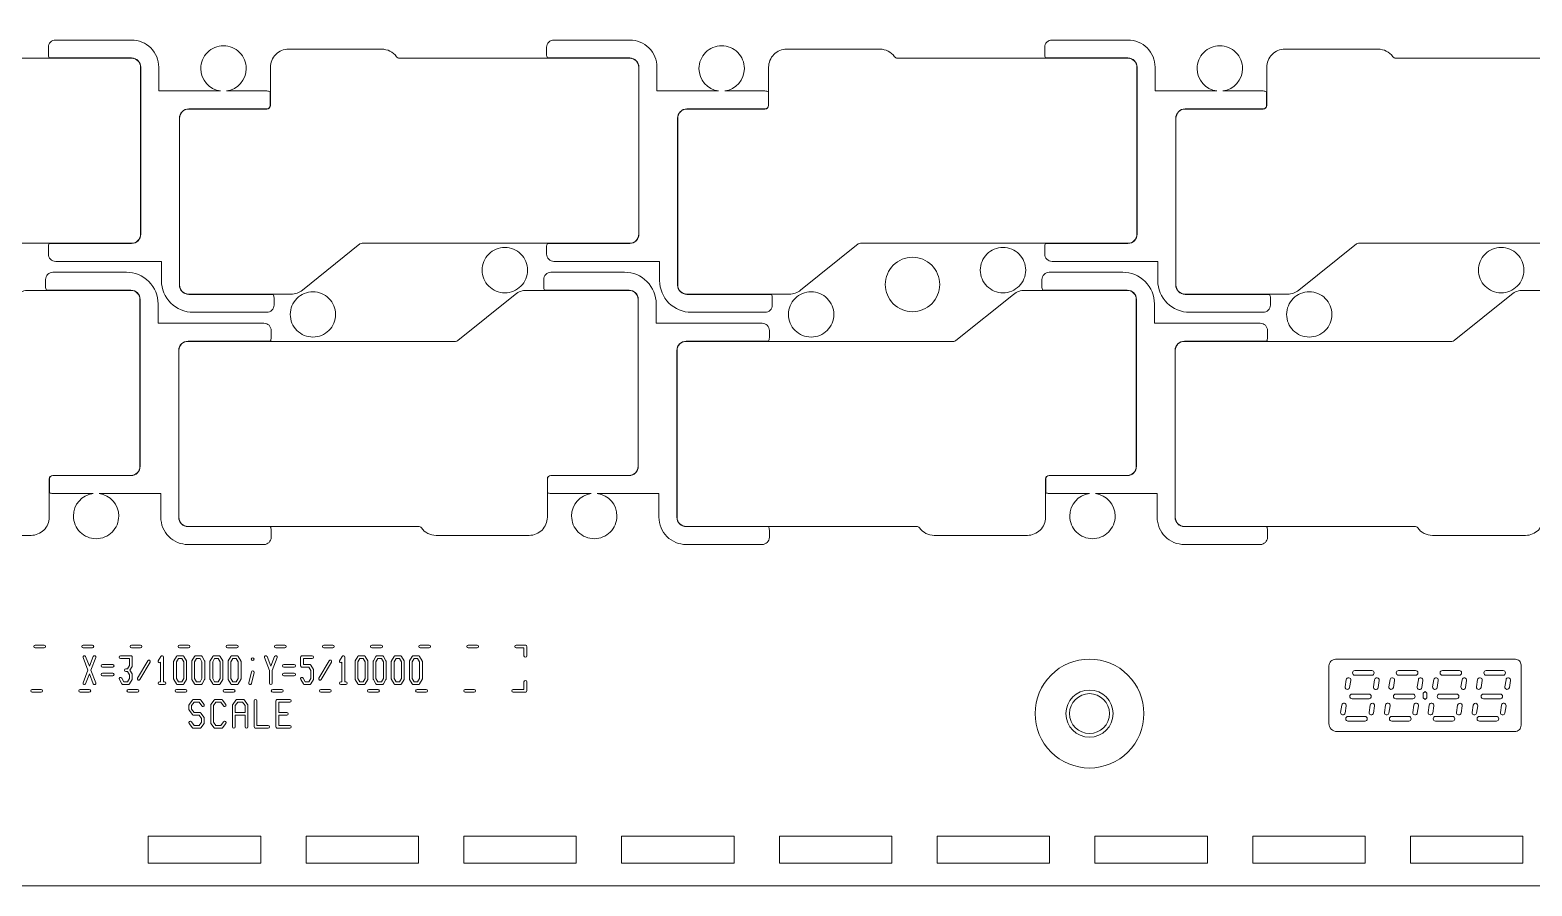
# Model space of a CAD drawing. Extents: x 2541 to 3941, y 2348 to 3338.
# Drawn here: x 3204.2 to 3287, y 2700.5 to 2747.7 of the extents above; entities that cross this region are included whole.
import ezdxf

# ---------------------------------------------------------------- set-up
doc = ezdxf.new("R2010")
doc.units = 0
doc.layers.get('0').update_dxf_attribs({"lineweight": 0})

msp = doc.modelspace()

# ---------------------------------------------------------------- linework, layer by layer
at = {"linetype": 'Continuous'}
for points in [[(3070.60194, 2719.01142), (3070.60194, 2700.51142), (3191.67105, 2700.51142, -0.200348), (3194.10194, 2704.44345), (3194.10194, 2713.91142), (3201.10194, 2713.91142), (3201.10194, 2704.43504, -0.199723), (3203.5211, 2700.51142), (3324.60194, 2700.51142), (3324.60194, 2754.01142), (3324.60194, 2756.01809, 0.044688), (3325.10194, 2756.42105), (3325.10194, 2761.60178, 0.044688), (3324.60194, 2762.00474), (3324.60194, 2906.01809, 0.044688), (3325.10194, 2906.42105)], [(3205.19552, 2735.34142), (3205.19552, 2735.74142, -0.124386), (3205.24352, 2735.93142), (3209.78041, 2735.93142, 0.414365), (3210.29028, 2736.44155), (3210.29028, 2745.64142, 0.414366), (3209.78041, 2746.15155), (3205.24352, 2746.15155, -0.124392), (3205.19552, 2746.34155), (3205.19552, 2746.74155, -0.414218), (3205.59552, 2747.14155), (3209.78041, 2747.14155, -0.414364), (3211.28028, 2745.64091), (3211.28028, 2744.33155), (3214.68174, 2744.33155)], [(3232.66552, 2735.34142), (3232.66552, 2735.74142, -0.124386), (3232.71352, 2735.93142), (3237.25041, 2735.93142, 0.414365), (3237.76028, 2736.44155), (3237.76028, 2745.64142, 0.414366), (3237.25041, 2746.15155), (3232.71352, 2746.15155, -0.124392), (3232.66552, 2746.34155), (3232.66552, 2746.74155, -0.414218), (3233.06552, 2747.14155), (3237.25041, 2747.14155, -0.414364), (3238.75028, 2745.64091), (3238.75028, 2744.33155), (3242.15174, 2744.33155)], [(3260.13552, 2735.34142), (3260.13552, 2735.74142, -0.124386), (3260.18352, 2735.93142), (3264.72041, 2735.93142, 0.414365), (3265.23028, 2736.44155), (3265.23028, 2745.64142, 0.414366), (3264.72041, 2746.15155), (3260.18352, 2746.15155, -0.124392), (3260.13552, 2746.34155), (3260.13552, 2746.74155, -0.414218), (3260.53552, 2747.14155), (3264.72041, 2747.14155, -0.414364), (3266.22028, 2745.64091), (3266.22028, 2744.33155), (3269.62174, 2744.33155)], [(3214.68174, 2744.33155, -0.375312), (3213.59909, 2745.57073, -0.414215), (3214.84959, 2746.82123, -0.414215), (3216.10009, 2745.57073, -0.375311), (3215.01743, 2744.33155)], [(3242.15174, 2744.33155, -0.375312), (3241.06909, 2745.57073, -0.414215), (3242.31959, 2746.82123, -0.414215), (3243.57009, 2745.57073, -0.375311), (3242.48743, 2744.33155)], [(3269.62174, 2744.33155, -0.375312), (3268.53909, 2745.57073, -0.414215), (3269.78959, 2746.82123, -0.414215), (3271.04009, 2745.57073, -0.375311), (3269.95743, 2744.33155)], [(3215.01743, 2744.33155), (3217.23739, 2744.33155, -0.124388), (3217.42739, 2744.28354), (3217.42739, 2743.53155, -0.414224), (3217.23739, 2743.34155), (3212.93042, 2743.34155, 0.414218), (3212.42029, 2742.83142), (3212.42029, 2733.63154, 0.414217), (3212.93042, 2733.12142), (3217.58939, 2733.12142, -0.124388), (3217.63739, 2732.93142), (3217.63739, 2732.53142, -0.414218), (3217.23739, 2732.13142), (3213.18029, 2732.13142, -0.414215), (3211.43029, 2733.88142), (3211.43029, 2734.94142), (3205.59552, 2734.94142, -0.414218), (3205.19552, 2735.34142)], [(3242.48743, 2744.33155), (3244.70739, 2744.33155, -0.124388), (3244.89739, 2744.28354), (3244.89739, 2743.53155, -0.414224), (3244.70739, 2743.34155), (3240.40042, 2743.34155, 0.414218), (3239.89029, 2742.83142), (3239.89029, 2733.63154, 0.414217), (3240.40042, 2733.12142), (3245.05939, 2733.12142, -0.124388), (3245.10739, 2732.93142), (3245.10739, 2732.53142, -0.414218), (3244.70739, 2732.13142), (3240.65029, 2732.13142, -0.414215), (3238.90029, 2733.88142), (3238.90029, 2734.94142), (3233.06552, 2734.94142, -0.414218), (3232.66552, 2735.34142)], [(3269.95743, 2744.33155), (3272.17739, 2744.33155, -0.124388), (3272.36739, 2744.28354), (3272.36739, 2743.53155, -0.414224), (3272.17739, 2743.34155), (3267.87042, 2743.34155, 0.414218), (3267.36029, 2742.83142), (3267.36029, 2733.63154, 0.414217), (3267.87042, 2733.12142), (3272.52939, 2733.12142, -0.124388), (3272.57739, 2732.93142), (3272.57739, 2732.53142, -0.414218), (3272.17739, 2732.13142), (3268.12029, 2732.13142, -0.414215), (3266.37029, 2733.88142), (3266.37029, 2734.94142), (3260.53552, 2734.94142, -0.414218), (3260.13552, 2735.34142)], [(3205.03648, 2733.54142), (3205.03648, 2733.94142, -0.414218), (3205.43648, 2734.34142), (3209.49358, 2734.34142, -0.414215), (3211.24358, 2732.59142), (3211.24358, 2731.53142), (3217.07836, 2731.53142, -0.414218), (3217.47836, 2731.13142), (3217.47836, 2730.73142, -0.124388), (3217.43035, 2730.54142), (3212.89346, 2730.54142, 0.414365), (3212.38359, 2730.03129), (3212.38359, 2720.83142, 0.414366), (3212.89346, 2720.32128), (3217.43035, 2720.32128, -0.124388), (3217.47836, 2720.13128), (3217.47836, 2719.73128, -0.414218), (3217.07836, 2719.33128), (3212.89346, 2719.33128, -0.414364), (3211.39359, 2720.83192), (3211.39359, 2722.14129), (3207.99213, 2722.14129)], [(3232.50648, 2733.54142), (3232.50648, 2733.94142, -0.414218), (3232.90648, 2734.34142), (3236.96358, 2734.34142, -0.414215), (3238.71358, 2732.59142), (3238.71358, 2731.53142), (3244.54836, 2731.53142, -0.414218), (3244.94836, 2731.13142), (3244.94836, 2730.73142, -0.124388), (3244.90035, 2730.54142), (3240.36346, 2730.54142, 0.414365), (3239.85359, 2730.03129), (3239.85359, 2720.83142, 0.414366), (3240.36346, 2720.32128), (3244.90035, 2720.32128, -0.124388), (3244.94836, 2720.13128), (3244.94836, 2719.73128, -0.414218), (3244.54836, 2719.33128), (3240.36346, 2719.33128, -0.414364), (3238.86359, 2720.83192), (3238.86359, 2722.14129), (3235.46213, 2722.14129)], [(3259.97648, 2733.54142), (3259.97648, 2733.94142, -0.414218), (3260.37648, 2734.34142), (3264.43358, 2734.34142, -0.414215), (3266.18358, 2732.59142), (3266.18358, 2731.53142), (3272.01836, 2731.53142, -0.414218), (3272.41836, 2731.13142), (3272.41836, 2730.73142, -0.124388), (3272.37035, 2730.54142), (3267.83346, 2730.54142, 0.414365), (3267.32359, 2730.03129), (3267.32359, 2720.83142, 0.414366), (3267.83346, 2720.32128), (3272.37035, 2720.32128, -0.124388), (3272.41836, 2720.13128), (3272.41836, 2719.73128, -0.414218), (3272.01836, 2719.33128), (3267.83346, 2719.33128, -0.414364), (3266.33359, 2720.83192), (3266.33359, 2722.14129), (3262.93213, 2722.14129)], [(3207.65644, 2722.14129), (3205.43648, 2722.14129, -0.124386), (3205.24648, 2722.18929), (3205.24648, 2722.94129, -0.414224), (3205.43648, 2723.13129), (3209.74346, 2723.13129, 0.414218), (3210.25358, 2723.64141), (3210.25358, 2732.84129, 0.414217), (3209.74346, 2733.35142), (3205.08448, 2733.35142, -0.124392), (3205.03648, 2733.54142)], [(3235.12644, 2722.14129), (3232.90648, 2722.14129, -0.124386), (3232.71648, 2722.18929), (3232.71648, 2722.94129, -0.414224), (3232.90648, 2723.13129), (3237.21346, 2723.13129, 0.414218), (3237.72358, 2723.64141), (3237.72358, 2732.84129, 0.414217), (3237.21346, 2733.35142), (3232.55448, 2733.35142, -0.124392), (3232.50648, 2733.54142)], [(3262.59644, 2722.14129), (3260.37648, 2722.14129, -0.124386), (3260.18648, 2722.18929), (3260.18648, 2722.94129, -0.414224), (3260.37648, 2723.13129), (3264.68346, 2723.13129, 0.414218), (3265.19358, 2723.64141), (3265.19358, 2732.84129, 0.414217), (3264.68346, 2733.35142), (3260.02448, 2733.35142, -0.124392), (3259.97648, 2733.54142)], [(3207.99213, 2722.14129, -0.375312), (3209.07479, 2720.9021, -0.414215), (3207.82429, 2719.6516, -0.414215), (3206.57379, 2720.9021, -0.375311), (3207.65644, 2722.14129)], [(3235.46213, 2722.14129, -0.375312), (3236.54479, 2720.9021, -0.414215), (3235.29429, 2719.6516, -0.414215), (3234.04379, 2720.9021, -0.375311), (3235.12644, 2722.14129)], [(3262.93213, 2722.14129, -0.375312), (3264.01479, 2720.9021, -0.414215), (3262.76429, 2719.6516, -0.414215), (3261.51379, 2720.9021, -0.375311), (3262.59644, 2722.14129)], [(3207.10715, 2711.71532), (3207.377, 2712.40662), (3207.10715, 2713.09792, -1), (3207.24912, 2713.15334), (3207.4588, 2712.61617)], [(3207.4588, 2712.61617), (3207.66848, 2713.15334, -1), (3207.81044, 2713.09792), (3207.5406, 2712.40662), (3207.81044, 2711.71532, -1), (3207.66848, 2711.65991), (3207.4588, 2712.19707)], [(3211.25271, 2712.92446), (3211.39304, 2713.16413, -0.76611), (3211.535, 2713.1254), (3211.535, 2711.76382), (3211.59913, 2711.76382, -1), (3211.59913, 2711.61142), (3211.4588, 2711.61142)], [(3217.10715, 2713.09792, -1), (3217.24912, 2713.15334), (3217.4588, 2712.61618)], [(3217.4588, 2712.61618), (3217.66848, 2713.15334, -1), (3217.81044, 2713.09792), (3217.535, 2712.39228), (3217.535, 2711.68762, -1), (3217.3826, 2711.68762), (3217.3826, 2712.39228), (3217.10715, 2713.09792)], [(3221.25271, 2712.92446), (3221.39304, 2713.16413, -0.76611), (3221.535, 2713.1254), (3221.535, 2711.76382), (3221.59913, 2711.76382, -1), (3221.59913, 2711.61142), (3221.4588, 2711.61142)], [(3211.4588, 2711.61142), (3211.31847, 2711.61142, -1), (3211.31847, 2711.76382), (3211.3826, 2711.76382), (3211.3826, 2712.84481, -0.979801), (3211.25271, 2712.92446)], [(3221.4588, 2711.61142), (3221.31847, 2711.61142, -1), (3221.31847, 2711.76382), (3221.3826, 2711.76382), (3221.3826, 2712.84481, -0.979801), (3221.25271, 2712.92446)], [(3207.4588, 2712.19707), (3207.24912, 2711.65991, -1), (3207.10715, 2711.71532)], [(3215.34438, 2709.27556), (3215.34438, 2709.99576), (3215.34438, 2710.47589, -0.159331), (3215.35885, 2710.52019), (3215.53225, 2710.75964, -0.241867), (3215.59322, 2710.79096), (3215.9409, 2710.79096, -0.241871), (3216.00187, 2710.75964), (3216.17526, 2710.52019, -0.159337), (3216.18974, 2710.47589), (3216.18974, 2709.99576)], [(3216.18974, 2709.99576), (3216.18974, 2709.27556, -1), (3216.03974, 2709.27556), (3216.03974, 2709.92076), (3215.49438, 2709.92076), (3215.49438, 2709.27556, -1), (3215.34438, 2709.27556)]]:
    msp.add_lwpolyline(points, format="xyb", dxfattribs=at)
for points in [[(3184.96029, 2733.63154), (3184.96029, 2742.83142, -0.414219), (3185.46042, 2743.33155), (3189.76739, 2743.33155, 0.414223), (3189.96739, 2743.53155), (3189.96739, 2745.63634, -0.414215), (3190.96739, 2746.63634), (3196.10429, 2746.63634, -0.24029), (3196.91392, 2746.22374, 0.240069), (3197.07536, 2746.14155), (3209.78041, 2746.14155, -0.414366), (3210.28028, 2745.64142), (3210.28028, 2736.44154, -0.414365), (3209.78041, 2735.94142), (3195.03088, 2735.94142, 0.170771), (3194.90567, 2735.89738), (3191.73472, 2733.35163, -0.170765), (3191.10862, 2733.13142), (3185.46042, 2733.13142, -0.414218)], [(3212.43029, 2733.63154), (3212.43029, 2742.83142, -0.414219), (3212.93042, 2743.33155), (3217.23739, 2743.33155, 0.414223), (3217.43739, 2743.53155), (3217.43739, 2745.63634, -0.414215), (3218.43739, 2746.63634), (3223.57429, 2746.63634, -0.24029), (3224.38392, 2746.22374, 0.240069), (3224.54536, 2746.14155), (3237.25041, 2746.14155, -0.414366), (3237.75028, 2745.64142), (3237.75028, 2736.44154, -0.414365), (3237.25041, 2735.94142), (3222.50088, 2735.94142, 0.170771), (3222.37567, 2735.89738), (3219.20472, 2733.35163, -0.170765), (3218.57862, 2733.13142), (3212.93042, 2733.13142, -0.414218)], [(3239.90029, 2733.63154), (3239.90029, 2742.83142, -0.414219), (3240.40042, 2743.33155), (3244.70739, 2743.33155, 0.414223), (3244.90739, 2743.53155), (3244.90739, 2745.63634, -0.414215), (3245.90739, 2746.63634), (3251.04429, 2746.63634, -0.24029), (3251.85392, 2746.22374, 0.240069), (3252.01536, 2746.14155), (3264.72041, 2746.14155, -0.414366), (3265.22028, 2745.64142), (3265.22028, 2736.44154, -0.414365), (3264.72041, 2735.94142), (3249.97088, 2735.94142, 0.170771), (3249.84567, 2735.89738), (3246.67472, 2733.35163, -0.170765), (3246.04862, 2733.13142), (3240.40042, 2733.13142, -0.414218)], [(3267.37029, 2733.63154), (3267.37029, 2742.83142, -0.414219), (3267.87042, 2743.33155), (3272.17739, 2743.33155, 0.414223), (3272.37739, 2743.53155), (3272.37739, 2745.63634, -0.414215), (3273.37739, 2746.63634), (3278.51429, 2746.63634, -0.24029), (3279.32392, 2746.22374, 0.240069), (3279.48536, 2746.14155), (3292.19041, 2746.14155, -0.414366), (3292.69028, 2745.64142), (3292.69028, 2736.44154, -0.414365), (3292.19041, 2735.94142), (3277.44088, 2735.94142, 0.170771), (3277.31567, 2735.89738), (3274.14472, 2733.35163, -0.170765), (3273.51862, 2733.13142), (3267.87042, 2733.13142, -0.414218)], [(3229.1117, 2734.45753, -0.414215), (3230.3622, 2735.70803, -0.414215), (3231.6127, 2734.45753, -0.414215), (3230.3622, 2733.20703, -0.414215)], [(3256.5817, 2734.45753, -0.414215), (3257.8322, 2735.70803, -0.414215), (3259.0827, 2734.45753, -0.414215), (3257.8322, 2733.20703, -0.414215)], [(3284.0517, 2734.45753, -0.414215), (3285.3022, 2735.70803, -0.414215), (3286.5527, 2734.45753, -0.414215), (3285.3022, 2733.20703, -0.414215)], [(3251.3429, 2733.66685, -0.414215), (3252.8429, 2735.16685, -0.414215), (3254.3429, 2733.66685, -0.414215), (3252.8429, 2732.16685, -0.414215)], [(3184.92359, 2720.83141), (3184.92359, 2730.03129, -0.414365), (3185.42346, 2730.53142), (3200.17299, 2730.53142, 0.170771), (3200.2982, 2730.57545), (3203.46915, 2733.1212, -0.170765), (3204.09525, 2733.34142), (3209.74346, 2733.34142, -0.414218), (3210.24358, 2732.84129), (3210.24358, 2723.64141, -0.414219), (3209.74346, 2723.14129), (3205.43648, 2723.14129, 0.414223), (3205.23648, 2722.94129), (3205.23648, 2720.83649, -0.414215), (3204.23648, 2719.83649), (3199.09959, 2719.83649, -0.24029), (3198.28995, 2720.24909, 0.240069), (3198.12851, 2720.33128), (3185.42346, 2720.33128, -0.414366)], [(3212.39359, 2720.83141), (3212.39359, 2730.03129, -0.414365), (3212.89346, 2730.53142), (3227.64299, 2730.53142, 0.170771), (3227.7682, 2730.57545), (3230.93915, 2733.1212, -0.170765), (3231.56525, 2733.34142), (3237.21346, 2733.34142, -0.414218), (3237.71358, 2732.84129), (3237.71358, 2723.64141, -0.414219), (3237.21346, 2723.14129), (3232.90648, 2723.14129, 0.414223), (3232.70648, 2722.94129), (3232.70648, 2720.83649, -0.414215), (3231.70648, 2719.83649), (3226.56959, 2719.83649, -0.24029), (3225.75995, 2720.24909, 0.240069), (3225.59851, 2720.33128), (3212.89346, 2720.33128, -0.414366)], [(3218.53117, 2732.0153, -0.414215), (3219.78167, 2733.2658, -0.414215), (3221.03217, 2732.0153, -0.414215), (3219.78167, 2730.7648, -0.414215)], [(3239.86359, 2720.83141), (3239.86359, 2730.03129, -0.414365), (3240.36346, 2730.53142), (3255.11299, 2730.53142, 0.170771), (3255.2382, 2730.57545), (3258.40915, 2733.1212, -0.170765), (3259.03525, 2733.34142), (3264.68346, 2733.34142, -0.414218), (3265.18358, 2732.84129), (3265.18358, 2723.64141, -0.414219), (3264.68346, 2723.14129), (3260.37648, 2723.14129, 0.414223), (3260.17648, 2722.94129), (3260.17648, 2720.83649, -0.414215), (3259.17648, 2719.83649), (3254.03959, 2719.83649, -0.24029), (3253.22995, 2720.24909, 0.240069), (3253.06851, 2720.33128), (3240.36346, 2720.33128, -0.414366)], [(3246.00117, 2732.0153, -0.414215), (3247.25167, 2733.2658, -0.414215), (3248.50217, 2732.0153, -0.414215), (3247.25167, 2730.7648, -0.414215)], [(3267.33359, 2720.83141), (3267.33359, 2730.03129, -0.414365), (3267.83346, 2730.53142), (3282.58299, 2730.53142, 0.170771), (3282.7082, 2730.57545), (3285.87915, 2733.1212, -0.170765), (3286.50525, 2733.34142), (3292.15346, 2733.34142, -0.414218), (3292.65358, 2732.84129), (3292.65358, 2723.64141, -0.414219), (3292.15346, 2723.14129), (3287.84648, 2723.14129, 0.414223), (3287.64648, 2722.94129), (3287.64648, 2720.83649, -0.414215), (3286.64648, 2719.83649), (3281.50959, 2719.83649, -0.24029), (3280.69995, 2720.24909, 0.240069), (3280.53851, 2720.33128), (3267.83346, 2720.33128, -0.414366)], [(3273.47117, 2732.0153, -0.414215), (3274.72167, 2733.2658, -0.414215), (3275.97217, 2732.0153, -0.414215), (3274.72167, 2730.7648, -0.414215)], [(3204.46513, 2713.63791, -1), (3204.46513, 2713.79091), (3204.96513, 2713.79091, -1), (3204.96513, 2713.63791)], [(3207.11813, 2713.63791, -1), (3207.11813, 2713.79091), (3207.61813, 2713.79091, -1), (3207.61813, 2713.63791)], [(3209.11238, 2711.88878, -1), (3209.24389, 2711.96579), (3209.36215, 2711.76382), (3209.55544, 2711.76382), (3209.66326, 2711.94795), (3209.66326, 2712.14629), (3209.55544, 2712.33042), (3209.4588, 2712.33042, -1), (3209.4588, 2712.48282), (3209.55544, 2712.48282), (3209.66326, 2712.66696), (3209.66326, 2713.04943), (3209.17814, 2713.04943, -1), (3209.17814, 2713.20183), (3209.73946, 2713.20183, -0.414239), (3209.81566, 2713.12563), (3209.81566, 2712.64652, -0.13403), (3209.80522, 2712.60779), (3209.68743, 2712.40662), (3209.80522, 2712.20546, -0.13403), (3209.81566, 2712.16673), (3209.81566, 2711.92751, -0.13403), (3209.80522, 2711.88878), (3209.66489, 2711.64911, -0.267143), (3209.5989, 2711.61142), (3209.3187, 2711.61142, -0.267143), (3209.25271, 2711.64911)], [(3209.77113, 2713.63791, -1), (3209.77113, 2713.79091), (3210.27113, 2713.79091, -1), (3210.27113, 2713.63791)], [(3212.10194, 2711.92751), (3212.10194, 2712.88573, -0.13403), (3212.11238, 2712.92446), (3212.25271, 2713.16413, -0.267143), (3212.3187, 2713.20183), (3212.5989, 2713.20183, -0.267143), (3212.66489, 2713.16413), (3212.80522, 2712.92446, -0.13403), (3212.81566, 2712.88573), (3212.81566, 2711.92751, -0.13403), (3212.80522, 2711.88878), (3212.66489, 2711.64911, -0.267143), (3212.5989, 2711.61142), (3212.3187, 2711.61142, -0.267143), (3212.25271, 2711.64911), (3212.11238, 2711.88878, -0.13403)], [(3212.42413, 2713.63791, -1), (3212.42413, 2713.79091), (3212.92413, 2713.79091, -1), (3212.92413, 2713.63791)], [(3213.10194, 2711.92751), (3213.10194, 2712.88573, -0.13403), (3213.11238, 2712.92446), (3213.25271, 2713.16413, -0.267143), (3213.3187, 2713.20183), (3213.5989, 2713.20183, -0.267143), (3213.66489, 2713.16413), (3213.80522, 2712.92446, -0.13403), (3213.81566, 2712.88573), (3213.81566, 2711.92751, -0.13403), (3213.80522, 2711.88878), (3213.66489, 2711.64911, -0.267143), (3213.5989, 2711.61142), (3213.3187, 2711.61142, -0.267143), (3213.25271, 2711.64911), (3213.11238, 2711.88878, -0.13403)], [(3214.10194, 2711.92751), (3214.10194, 2712.88573, -0.13403), (3214.11238, 2712.92446), (3214.25271, 2713.16413, -0.267143), (3214.3187, 2713.20183), (3214.5989, 2713.20183, -0.267143), (3214.66489, 2713.16413), (3214.80522, 2712.92446, -0.13403), (3214.81566, 2712.88573), (3214.81566, 2711.92751, -0.13403), (3214.80522, 2711.88878), (3214.66489, 2711.64911, -0.267143), (3214.5989, 2711.61142), (3214.3187, 2711.61142, -0.267143), (3214.25271, 2711.64911), (3214.11238, 2711.88878, -0.13403)], [(3215.07713, 2713.63791, -1), (3215.07713, 2713.79091), (3215.57713, 2713.79091, -1), (3215.57713, 2713.63791)], [(3215.10194, 2711.92751), (3215.10194, 2712.88573, -0.13403), (3215.11238, 2712.92446), (3215.25271, 2713.16413, -0.267143), (3215.3187, 2713.20183), (3215.5989, 2713.20183, -0.267143), (3215.66489, 2713.16413), (3215.80522, 2712.92446, -0.13403), (3215.81566, 2712.88573), (3215.81566, 2711.92751, -0.13403), (3215.80522, 2711.88878), (3215.66489, 2711.64911, -0.267143), (3215.5989, 2711.61142), (3215.3187, 2711.61142, -0.267143), (3215.25271, 2711.64911), (3215.11238, 2711.88878, -0.13403)], [(3217.73013, 2713.63791, -1), (3217.73013, 2713.79091), (3218.23013, 2713.79091, -1), (3218.23013, 2713.63791)], [(3219.10194, 2712.64629), (3219.10194, 2713.12563, -0.414239), (3219.17814, 2713.20183), (3219.73946, 2713.20183, -1), (3219.73946, 2713.04943), (3219.25434, 2713.04943), (3219.25434, 2712.72249), (3219.5989, 2712.72249, -0.267143), (3219.66489, 2712.68479), (3219.80522, 2712.44513, -0.13403), (3219.81566, 2712.4064), (3219.81566, 2711.92751, -0.13403), (3219.80522, 2711.88878), (3219.66489, 2711.64911, -0.267143), (3219.5989, 2711.61142), (3219.3187, 2711.61142, -0.267143), (3219.25271, 2711.64911), (3219.11238, 2711.88878, -1), (3219.24389, 2711.96579), (3219.36215, 2711.76382), (3219.55544, 2711.76382), (3219.66326, 2711.94795), (3219.66326, 2712.38596), (3219.55544, 2712.57009), (3219.17814, 2712.57009, -0.414239)], [(3220.38313, 2713.63791, -1), (3220.38313, 2713.79091), (3220.88313, 2713.79091, -1), (3220.88313, 2713.63791)], [(3222.10194, 2711.92751), (3222.10194, 2712.88573, -0.13403), (3222.11238, 2712.92446), (3222.25271, 2713.16413, -0.267143), (3222.3187, 2713.20183), (3222.5989, 2713.20183, -0.267143), (3222.66489, 2713.16413), (3222.80522, 2712.92446, -0.13403), (3222.81566, 2712.88573), (3222.81566, 2711.92751, -0.13403), (3222.80522, 2711.88878), (3222.66489, 2711.64911, -0.267143), (3222.5989, 2711.61142), (3222.3187, 2711.61142, -0.267143), (3222.25271, 2711.64911), (3222.11238, 2711.88878, -0.13403)], [(3223.03613, 2713.63791, -1), (3223.03613, 2713.79091), (3223.53613, 2713.79091, -1), (3223.53613, 2713.63791)], [(3223.10194, 2711.92751), (3223.10194, 2712.88573, -0.13403), (3223.11238, 2712.92446), (3223.25271, 2713.16413, -0.267143), (3223.3187, 2713.20183), (3223.5989, 2713.20183, -0.267143), (3223.66489, 2713.16413), (3223.80522, 2712.92446, -0.13403), (3223.81566, 2712.88573), (3223.81566, 2711.92751, -0.13403), (3223.80522, 2711.88878), (3223.66489, 2711.64911, -0.267143), (3223.5989, 2711.61142), (3223.3187, 2711.61142, -0.267143), (3223.25271, 2711.64911), (3223.11238, 2711.88878, -0.13403)], [(3224.10194, 2711.92751), (3224.10194, 2712.88573, -0.13403), (3224.11238, 2712.92446), (3224.25271, 2713.16413, -0.267143), (3224.3187, 2713.20183), (3224.5989, 2713.20183, -0.267143), (3224.66489, 2713.16413), (3224.80522, 2712.92446, -0.13403), (3224.81566, 2712.88573), (3224.81566, 2711.92751, -0.13403), (3224.80522, 2711.88878), (3224.66489, 2711.64911, -0.267143), (3224.5989, 2711.61142), (3224.3187, 2711.61142, -0.267143), (3224.25271, 2711.64911), (3224.11238, 2711.88878, -0.13403)], [(3225.10194, 2711.92751), (3225.10194, 2712.88573, -0.13403), (3225.11238, 2712.92446), (3225.25271, 2713.16413, -0.267143), (3225.3187, 2713.20183), (3225.5989, 2713.20183, -0.267143), (3225.66489, 2713.16413), (3225.80522, 2712.92446, -0.13403), (3225.81566, 2712.88573), (3225.81566, 2711.92751, -0.13403), (3225.80522, 2711.88878), (3225.66489, 2711.64911, -0.267143), (3225.5989, 2711.61142), (3225.3187, 2711.61142, -0.267143), (3225.25271, 2711.64911), (3225.11238, 2711.88878, -0.13403)], [(3225.68913, 2713.63791, -1), (3225.68913, 2713.79091), (3226.18913, 2713.79091, -1), (3226.18913, 2713.63791)], [(3228.34213, 2713.63791, -1), (3228.34213, 2713.79091), (3228.84213, 2713.79091, -1), (3228.84213, 2713.63791)], [(3230.99513, 2713.63791, -1), (3230.99513, 2713.79091), (3231.49513, 2713.79091, -0.414236), (3231.57163, 2713.71441), (3231.57163, 2713.19113, -1), (3231.41863, 2713.19113), (3231.41863, 2713.63791)], [(3208.17814, 2712.57009, -1), (3208.17814, 2712.72249), (3208.73946, 2712.72249, -1), (3208.73946, 2712.57009)], [(3210.11238, 2711.96579), (3210.6737, 2712.92446, -1), (3210.80522, 2712.84746), (3210.24389, 2711.88878, -1)], [(3216.24428, 2711.70499), (3216.38461, 2712.30417, -1), (3216.53299, 2712.26941), (3216.39266, 2711.67024, -1)], [(3218.17814, 2712.57009, -1), (3218.17814, 2712.72249), (3218.73946, 2712.72249, -1), (3218.73946, 2712.57009)], [(3220.11238, 2711.96579), (3220.6737, 2712.92446, -1), (3220.80522, 2712.84746), (3220.24389, 2711.88878, -1)], [(3259.60194, 2710.01142, -0.414214), (3262.60194, 2713.01142, -0.414214), (3265.60194, 2710.01142, -0.414214), (3262.60194, 2707.01142, -0.414214)], [(3275.80463, 2709.46467), (3275.80463, 2712.63636, -0.414218), (3276.1731, 2713.00484), (3286.08651, 2713.00484, -0.41422), (3286.39925, 2712.6921), (3286.39925, 2709.36932, -0.414219), (3286.04793, 2709.018), (3276.2513, 2709.018, -0.414218)], [(3277.23278, 2712.12781), (3278.17004, 2712.12781, 1), (3278.17004, 2712.38181), (3277.23278, 2712.38181, 1)], [(3279.64578, 2712.12781), (3280.58304, 2712.12781, 1), (3280.58304, 2712.38181), (3279.64578, 2712.38181, 1)], [(3282.05878, 2712.12781), (3282.99604, 2712.12781, 1), (3282.99604, 2712.38181), (3282.05878, 2712.38181, 1)], [(3284.47686, 2712.12781), (3285.41412, 2712.12781, 1), (3285.41412, 2712.38181), (3284.47686, 2712.38181, 1)], [(3208.17814, 2712.09075, -1), (3208.17814, 2712.24315), (3208.73946, 2712.24315, -1), (3208.73946, 2712.09075)], [(3218.17814, 2712.09075, -1), (3218.17814, 2712.24315), (3218.73946, 2712.24315, -1), (3218.73946, 2712.09075)], [(3230.8281, 2711.18935, -1), (3230.8281, 2711.34235), (3231.41863, 2711.34235), (3231.41863, 2711.76585, -1), (3231.57163, 2711.76585), (3231.57163, 2711.26585, -0.414236), (3231.49513, 2711.18935)], [(3276.69594, 2711.49284, 1), (3276.94666, 2711.45214), (3277.01016, 2711.8433, 1), (3276.75944, 2711.884)], [(3278.26046, 2711.48697, 1), (3278.51143, 2711.44786), (3278.57239, 2711.83902, 1), (3278.32142, 2711.87813)], [(3279.10894, 2711.49284, 1), (3279.35966, 2711.45214), (3279.42316, 2711.8433, 1), (3279.17244, 2711.884)], [(3280.67346, 2711.48697, 1), (3280.92443, 2711.44786), (3280.98539, 2711.83902, 1), (3280.73442, 2711.87813)], [(3281.52194, 2711.49284, 1), (3281.77266, 2711.45214), (3281.83616, 2711.8433, 1), (3281.58544, 2711.884)], [(3283.08646, 2711.48697, 1), (3283.33743, 2711.44786), (3283.39839, 2711.83902, 1), (3283.14742, 2711.87813)], [(3283.94002, 2711.49284, 1), (3284.19074, 2711.45214), (3284.25424, 2711.8433, 1), (3284.00352, 2711.884)], [(3285.50466, 2711.48776, 1), (3285.75538, 2711.44706), (3285.81888, 2711.83822, 1), (3285.56816, 2711.87892)], [(3204.2981, 2711.18935, -1), (3204.2981, 2711.34235), (3204.7981, 2711.34235, -1), (3204.7981, 2711.18935)], [(3206.9511, 2711.18935, -1), (3206.9511, 2711.34235), (3207.4511, 2711.34235, -1), (3207.4511, 2711.18935)], [(3209.6041, 2711.18935, -1), (3209.6041, 2711.34235), (3210.1041, 2711.34235, -1), (3210.1041, 2711.18935)], [(3212.2571, 2711.18935, -1), (3212.2571, 2711.34235), (3212.7571, 2711.34235, -1), (3212.7571, 2711.18935)], [(3212.94438, 2710.23583), (3212.94438, 2710.47589, -0.159331), (3212.95885, 2710.52019), (3213.13225, 2710.75964, -0.241867), (3213.19322, 2710.79096), (3213.5409, 2710.79096, -0.241871), (3213.60187, 2710.75964), (3213.77549, 2710.51988, -1), (3213.654, 2710.43191), (3213.50261, 2710.64096), (3213.23151, 2710.64096), (3213.09438, 2710.45159), (3213.09438, 2710.26013), (3213.23151, 2710.07076), (3213.5409, 2710.07076, -0.241871), (3213.60187, 2710.03944), (3213.77526, 2709.79999, -0.159345), (3213.78974, 2709.7557), (3213.78974, 2709.51563, -0.159331), (3213.77526, 2709.47134), (3213.60187, 2709.23188, -0.241867), (3213.5409, 2709.20056), (3213.19322, 2709.20056, -0.241871), (3213.13225, 2709.23188), (3212.95863, 2709.47164, -1), (3213.08012, 2709.55962), (3213.23151, 2709.35056), (3213.50261, 2709.35056), (3213.63974, 2709.53993), (3213.63974, 2709.73139), (3213.50261, 2709.92076), (3213.19322, 2709.92076, -0.241871), (3213.13225, 2709.95208), (3212.95885, 2710.19153, -0.159337)], [(3214.14438, 2709.51563), (3214.14438, 2710.47589, -0.159331), (3214.15885, 2710.52019), (3214.33225, 2710.75964, -0.241867), (3214.39322, 2710.79096), (3214.7409, 2710.79096, -0.241871), (3214.80187, 2710.75964), (3214.97549, 2710.51988, -1), (3214.854, 2710.43191), (3214.70261, 2710.64096), (3214.43151, 2710.64096), (3214.29438, 2710.45159), (3214.29438, 2709.53993), (3214.43151, 2709.35056), (3214.70261, 2709.35056), (3214.854, 2709.55962, -1), (3214.97549, 2709.47164), (3214.80187, 2709.23188, -0.241867), (3214.7409, 2709.20056), (3214.39322, 2709.20056, -0.241871), (3214.33225, 2709.23188), (3214.15885, 2709.47134, -0.159337)], [(3214.9101, 2711.18935, -1), (3214.9101, 2711.34235), (3215.4101, 2711.34235, -1), (3215.4101, 2711.18935)], [(3216.54438, 2709.27556), (3216.54438, 2710.71596, -1), (3216.69438, 2710.71596), (3216.69438, 2709.35056), (3217.31474, 2709.35056, -1), (3217.31474, 2709.20056), (3216.61938, 2709.20056, -0.414241)], [(3217.5631, 2711.18935, -1), (3217.5631, 2711.34235), (3218.0631, 2711.34235, -1), (3218.0631, 2711.18935)], [(3217.74438, 2709.27556), (3217.74438, 2709.99576), (3217.74438, 2710.71596, -0.414241), (3217.81938, 2710.79096), (3218.51474, 2710.79096, -1), (3218.51474, 2710.64096), (3217.89438, 2710.64096), (3217.89438, 2710.07076), (3218.3409, 2710.07076, -1), (3218.3409, 2709.92076), (3217.89438, 2709.92076), (3217.89438, 2709.35056), (3218.51474, 2709.35056, -1), (3218.51474, 2709.20056), (3217.81938, 2709.20056, -0.414241)], [(3220.2161, 2711.18935, -1), (3220.2161, 2711.34235), (3220.7161, 2711.34235, -1), (3220.7161, 2711.18935)], [(3222.8691, 2711.18935, -1), (3222.8691, 2711.34235), (3223.3691, 2711.34235, -1), (3223.3691, 2711.18935)], [(3225.5221, 2711.18935, -1), (3225.5221, 2711.34235), (3226.0221, 2711.34235, -1), (3226.0221, 2711.18935)], [(3228.1751, 2711.18935, -1), (3228.1751, 2711.34235), (3228.6751, 2711.34235, -1), (3228.6751, 2711.18935)], [(3277.07784, 2710.83241), (3278.0151, 2710.83241, 1), (3278.0151, 2711.08641), (3277.07784, 2711.08641, 1)], [(3279.49084, 2710.83241), (3280.4281, 2710.83241, 1), (3280.4281, 2711.08641), (3279.49084, 2711.08641, 1)], [(3281.90384, 2710.83241), (3282.8411, 2710.83241, 1), (3282.8411, 2711.08641), (3281.90384, 2711.08641, 1)], [(3284.32192, 2710.83241), (3285.25664, 2710.83241, 1), (3285.25664, 2711.08641), (3284.32192, 2711.08641, 1)], [(3276.44952, 2710.08035, 1), (3276.70032, 2710.04016), (3276.76382, 2710.4364, 1), (3276.51302, 2710.47659)], [(3276.85432, 2709.59797), (3277.79412, 2709.59797, 1), (3277.79412, 2709.85197), (3276.85432, 2709.85197, 1)], [(3278.01404, 2710.07957, 1), (3278.26509, 2710.04094), (3278.32605, 2710.43718, 1), (3278.075, 2710.47581)], [(3278.86252, 2710.08035, 1), (3279.11332, 2710.04016), (3279.17682, 2710.4364, 1), (3278.92602, 2710.47659)], [(3279.26732, 2709.59797), (3280.20712, 2709.59797, 1), (3280.20712, 2709.85197), (3279.26732, 2709.85197, 1)], [(3280.42704, 2710.07957, 1), (3280.67809, 2710.04094), (3280.73905, 2710.43718, 1), (3280.488, 2710.47581)], [(3281.27552, 2710.08035, 1), (3281.52632, 2710.04016), (3281.58982, 2710.4364, 1), (3281.33902, 2710.47659)], [(3281.68032, 2709.59797), (3282.62012, 2709.59797, 1), (3282.62012, 2709.85197), (3281.68032, 2709.85197, 1)], [(3282.84004, 2710.07957, 1), (3283.09109, 2710.04094), (3283.15205, 2710.43718, 1), (3282.901, 2710.47581)], [(3283.69614, 2710.08035, 1), (3283.94694, 2710.04016), (3284.01044, 2710.4364, 1), (3283.75964, 2710.47659)], [(3284.0984, 2709.59797), (3285.0382, 2709.59797, 1), (3285.0382, 2709.85197), (3284.0984, 2709.85197, 1)], [(3285.25812, 2710.07957, 1), (3285.50917, 2710.04094), (3285.57013, 2710.43718, 1), (3285.31908, 2710.47581)]]:
    msp.add_lwpolyline(points, format="xyb", close=True, dxfattribs=at)
for points in [[(3212.25434, 2711.94795), (3212.36215, 2711.76382), (3212.55544, 2711.76382), (3212.66326, 2711.94795), (3212.66326, 2712.86529), (3212.55544, 2713.04943), (3212.36215, 2713.04943), (3212.25434, 2712.86529)], [(3213.25434, 2711.94795), (3213.36215, 2711.76382), (3213.55544, 2711.76382), (3213.66326, 2711.94795), (3213.66326, 2712.86529), (3213.55544, 2713.04943), (3213.36215, 2713.04943), (3213.25434, 2712.86529)], [(3214.25434, 2711.94795), (3214.36215, 2711.76382), (3214.55544, 2711.76382), (3214.66326, 2711.94795), (3214.66326, 2712.86529), (3214.55544, 2713.04943), (3214.36215, 2713.04943), (3214.25434, 2712.86529)], [(3215.25434, 2711.94795), (3215.36215, 2711.76382), (3215.55544, 2711.76382), (3215.66326, 2711.94795), (3215.66326, 2712.86529), (3215.55544, 2713.04943), (3215.36215, 2713.04943), (3215.25434, 2712.86529)], [(3222.25434, 2711.94795), (3222.36215, 2711.76382), (3222.55544, 2711.76382), (3222.66326, 2711.94795), (3222.66326, 2712.86529), (3222.55544, 2713.04943), (3222.36215, 2713.04943), (3222.25434, 2712.86529)], [(3223.25434, 2711.94795), (3223.36215, 2711.76382), (3223.55544, 2711.76382), (3223.66326, 2711.94795), (3223.66326, 2712.86529), (3223.55544, 2713.04943), (3223.36215, 2713.04943), (3223.25434, 2712.86529)], [(3224.25434, 2711.94795), (3224.36215, 2711.76382), (3224.55544, 2711.76382), (3224.66326, 2711.94795), (3224.66326, 2712.86529), (3224.55544, 2713.04943), (3224.36215, 2713.04943), (3224.25434, 2712.86529)], [(3225.25434, 2711.94795), (3225.36215, 2711.76382), (3225.55544, 2711.76382), (3225.66326, 2711.94795), (3225.66326, 2712.86529), (3225.55544, 2713.04943), (3225.36215, 2713.04943), (3225.25434, 2712.86529)], [(3215.49438, 2710.07076), (3216.03974, 2710.07076), (3216.03974, 2710.45159), (3215.90261, 2710.64096), (3215.63151, 2710.64096), (3215.49438, 2710.45159)], [(3281.00194, 2710.88642), (3281.10194, 2710.78642), (3281.20194, 2710.88642), (3281.20194, 2711.13642), (3281.10194, 2711.23642), (3281.00194, 2711.13642)], [(3210.70194, 2701.76142), (3210.70194, 2703.26142), (3216.90194, 2703.26142), (3216.90194, 2701.76142)], [(3219.40194, 2701.76142), (3219.40194, 2703.26142), (3225.60194, 2703.26142), (3225.60194, 2701.76142)], [(3228.10194, 2701.76142), (3228.10194, 2703.26142), (3234.30194, 2703.26142), (3234.30194, 2701.76142)], [(3236.80194, 2701.76142), (3236.80194, 2703.26142), (3243.00194, 2703.26142), (3243.00194, 2701.76142)], [(3245.50194, 2701.76142), (3245.50194, 2703.26142), (3251.70194, 2703.26142), (3251.70194, 2701.76142)], [(3254.20194, 2701.76142), (3254.20194, 2703.26142), (3260.40194, 2703.26142), (3260.40194, 2701.76142)], [(3262.90194, 2701.76142), (3262.90194, 2703.26142), (3269.10194, 2703.26142), (3269.10194, 2701.76142)], [(3271.60194, 2701.76142), (3271.60194, 2703.26142), (3277.80194, 2703.26142), (3277.80194, 2701.76142)], [(3280.30194, 2701.76142), (3280.30194, 2703.26142), (3286.50194, 2703.26142), (3286.50194, 2701.76142)]]:
    msp.add_lwpolyline(points, close=True, dxfattribs=at)
for centre, radius in [((3216.4588, 2713.00579), 0.0762), ((3262.60194, 2710.01142), 1.3), ((3262.60194, 2710.01142), 1.1)]:
    msp.add_circle(centre, radius)

doc.saveas('drawing.dxf')
